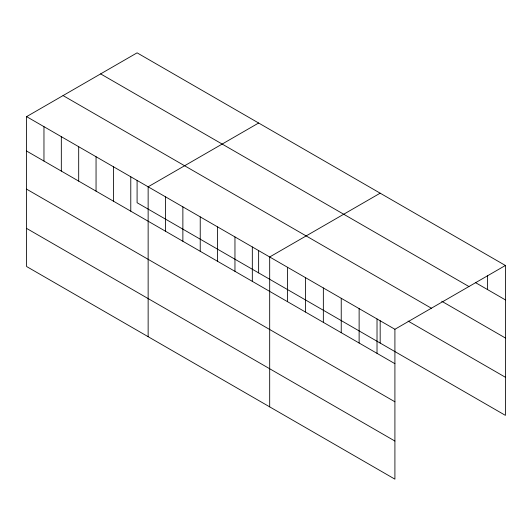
<?xml version="1.0" encoding="UTF-8"?>
<svg xmlns="http://www.w3.org/2000/svg" width="532" height="532" viewBox="0 0 532 532"><rect width="100%" height="100%" fill="white"/><g stroke="black" fill="none" stroke-linecap="round" stroke-linejoin="round"><path stroke-width="0.8" d="M26.6 116.634L394.91 329.275L394.91 479.159L26.6 266.519L26.6 116.634L137.09 52.841L505.4 265.481L505.4 415.366L137.09 202.725L137.09 180.355M258.632 123.012L148.142 186.805L148.142 336.69M380.174 193.183L269.684 256.976L269.684 406.86M394.91 329.275L505.4 265.481M475.349 282.539L505.4 299.895M100.628 73.895L468.938 286.535M441.713 301.232L505.4 338M63.062 95.58L431.372 308.221M408.084 321.075L505.4 377.261M26.6 151.041L394.91 363.682M26.6 189.153L394.91 401.793M26.6 228.408L394.91 441.048M487.512 275.636L487.512 289.568M380.174 320.703L380.174 343.067M377.022 318.947L377.022 353.354M359.127 308.62L359.127 343.027M341.238 298.292L341.238 332.7M323.35 287.965L323.35 322.372M305.461 277.637L305.461 312.045M287.573 267.303L287.573 301.717M258.632 250.532L258.632 272.896M252.321 246.954L252.321 281.362M234.958 236.926L234.958 271.34M217.595 226.905L217.595 261.312M200.232 216.883L200.232 251.29M182.868 206.855L182.868 241.262M165.505 196.833L165.505 231.24M130.779 176.784L130.779 211.191M113.416 166.755L113.416 201.169M96.053 156.734L96.053 191.141M78.689 146.706L78.689 181.119M61.326 136.684L61.326 171.091M43.963 126.663L43.963 161.07"/></g></svg>
